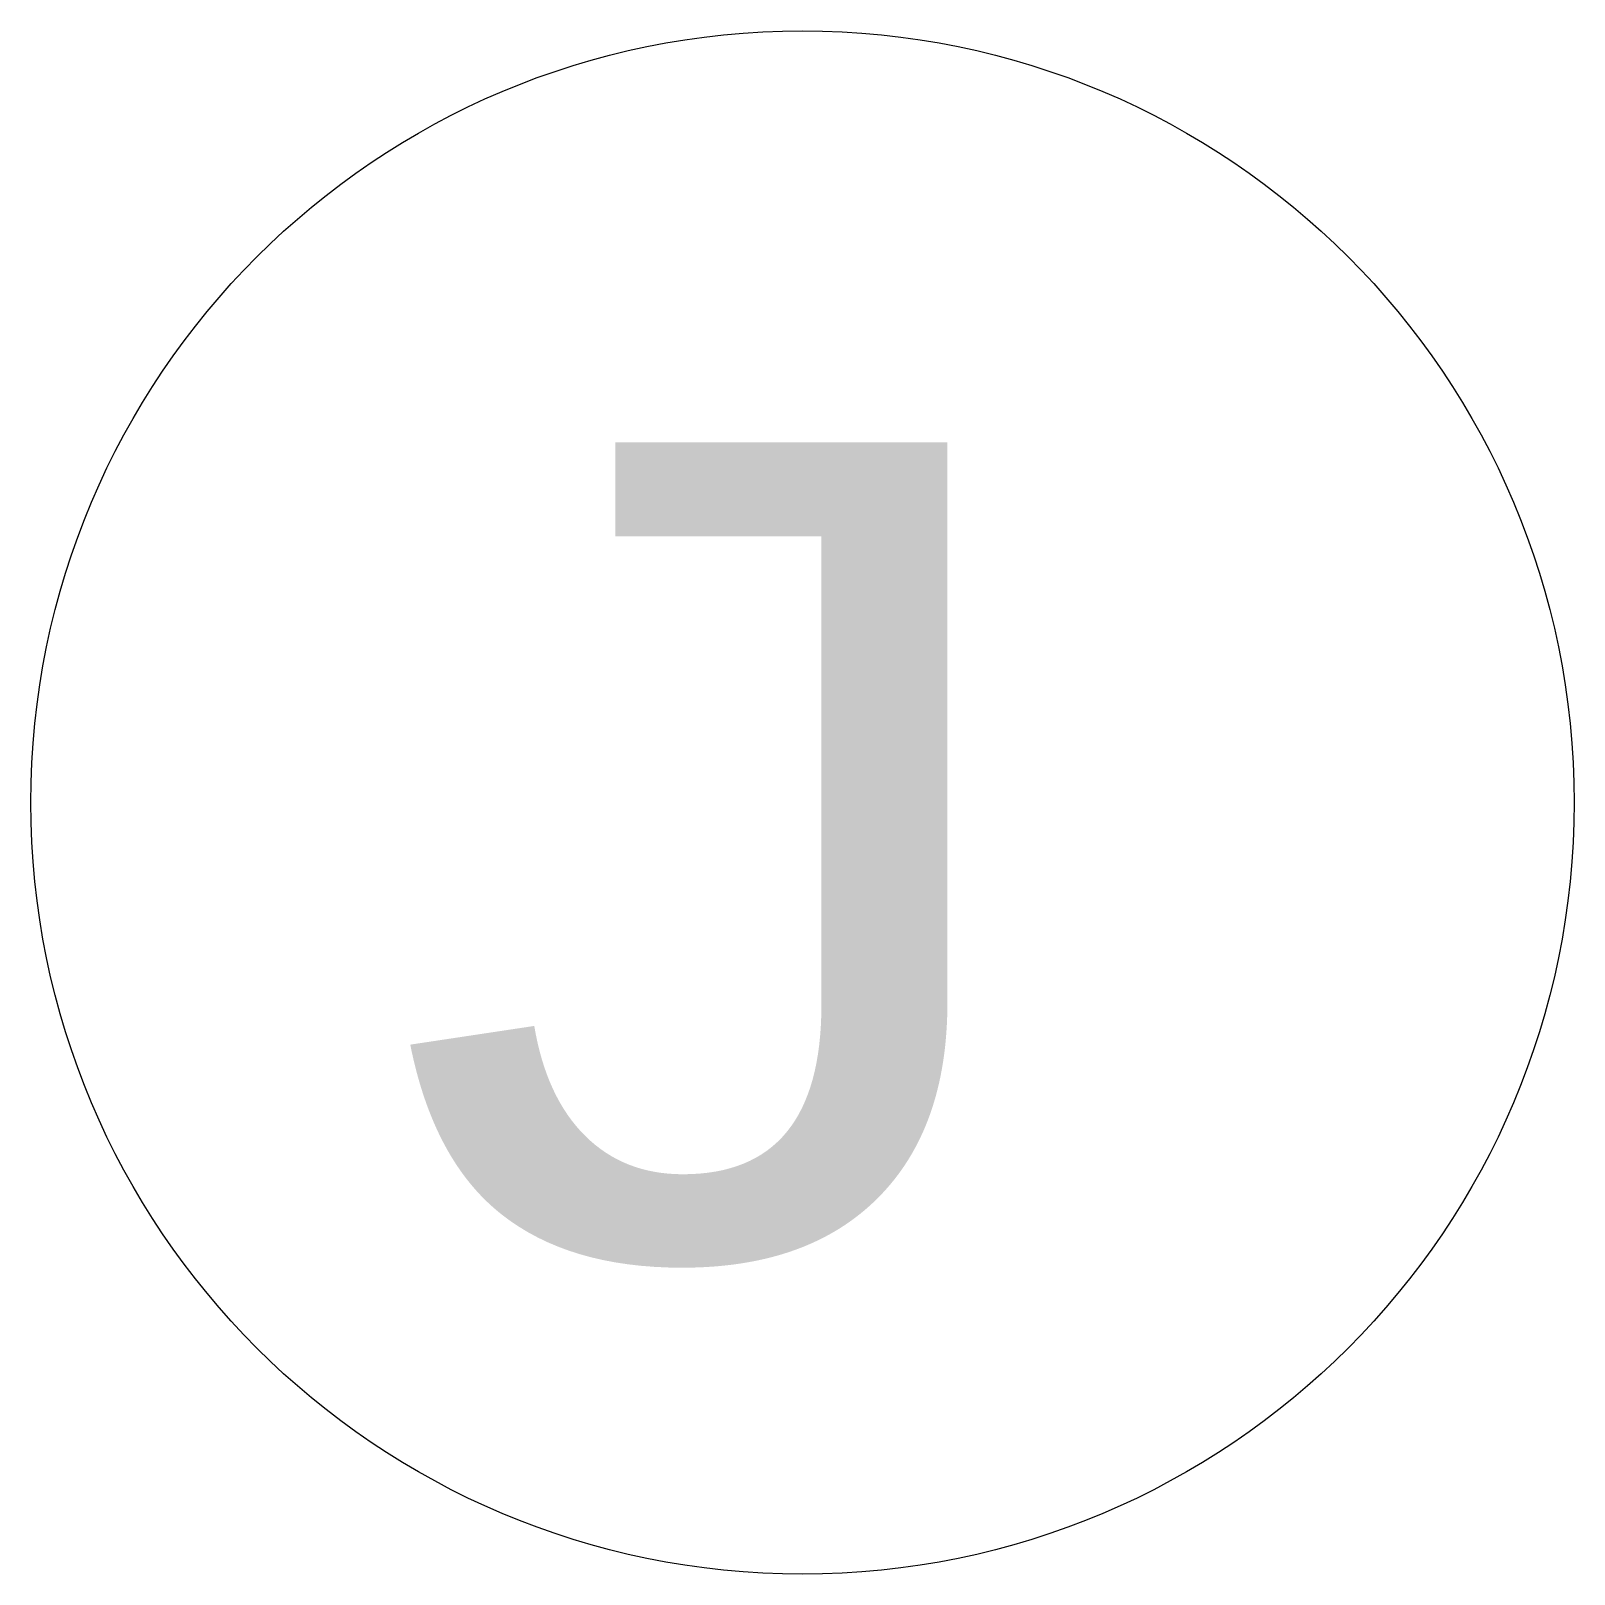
# Model space of a CAD drawing. Header units: inches. Extents: x 160.04 to 163.84, y -185.31 to -181.52.
import ezdxf

# ---------------------------------------------------------------- set-up
doc = ezdxf.new("R2010")
doc.units = ezdxf.units.IN
doc.header["$MEASUREMENT"] = 0
doc.layers.add('E301-Electrical-attic', color=7, linetype='Continuous', lineweight=9)
doc.styles.add('Reg', font='Courier New.ttf', dxfattribs={"height": 2})

msp = doc.modelspace()

# ---------------------------------------------------------------- linework, layer by layer
at = {"layer": 'E301-Electrical-attic'}
msp.add_circle((161.9423, -183.4132), 1.8976, dxfattribs=at)

# ---------------------------------------------------------------- texts
at = {"layer": 'E301-Electrical-attic', "lineweight": 5, "style": 'Reg'}
msp.add_text('J', height=2, dxfattribs=at).set_placement((160.6907, -184.5276))

doc.saveas('drawing.dxf')
